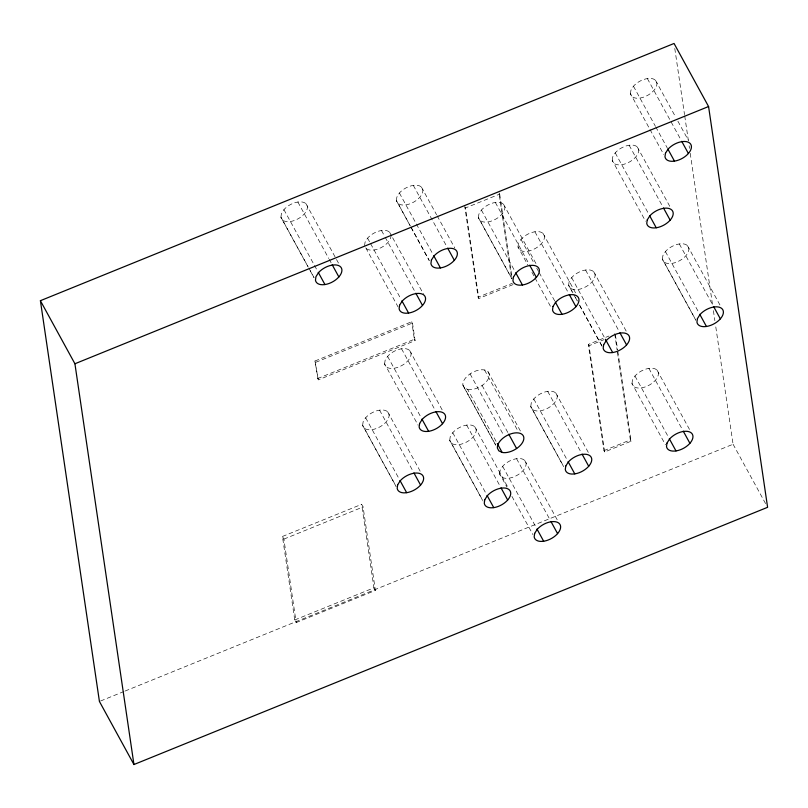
<?xml version="1.0" encoding="UTF-8"?>
<svg xmlns="http://www.w3.org/2000/svg" width="808" height="808" viewBox="0 0 808 808"><rect width="100%" height="100%" fill="white"/><g stroke="black" fill="none" stroke-linecap="round" stroke-linejoin="round"><path stroke-width="0.61" stroke-dasharray="4.04 3.03" d="M280.931 217.12L281.406 213.666L283.931 209.646A14.453 8.08 -28.7 0 1 304.949 202.949A14.453 8.08 -28.7 0 1 298.738 218.443A14.453 8.08 -28.7 0 1 280.931 217.12L308.191 266.903M364.59 245.622L365.065 242.168L367.579 238.148A14.453 8.08 -28.7 0 1 380.901 230.623A14.453 8.08 -28.7 0 1 390.729 233.906M362.651 425.25L363.125 421.796L365.65 417.776A14.453 8.08 -28.7 0 1 386.679 411.07A14.453 8.08 -28.7 0 1 380.457 426.563A14.453 8.08 -28.7 0 1 362.661 425.25L395.971 486.093M396.405 200.485L396.88 197.041L399.404 193.011A14.453 8.08 -28.7 0 1 420.423 186.315A14.453 8.08 -28.7 0 1 414.211 201.808A14.453 8.08 -28.7 0 1 396.405 200.485L410.333 225.937M384.618 363.873L385.093 360.429L387.608 356.399A14.453 8.08 -28.7 0 1 408.636 349.702A14.453 8.08 -28.7 0 1 402.424 365.196A14.453 8.08 -28.7 0 1 384.618 363.873L418.1 425.21M478.417 217.554L478.892 214.1L481.416 210.08A14.453 8.08 -28.7 0 1 502.435 203.374A14.453 8.08 -28.7 0 1 496.223 218.867A14.453 8.08 -28.7 0 1 478.417 217.554L511.737 278.396M449.743 440.198L450.218 436.744L452.743 432.724A14.453 8.08 -28.7 0 1 473.771 426.028A14.453 8.08 -28.7 0 1 467.549 441.511A14.453 8.08 -28.7 0 1 449.743 440.198L483.063 501.041M518.009 246.864L518.484 243.42L521.009 239.39A14.453 8.08 -28.7 0 1 542.027 232.694A14.453 8.08 -28.7 0 1 535.815 248.187A14.453 8.08 -28.7 0 1 518.009 246.864L527.866 265.054M499.657 473.801L500.132 470.347L502.647 466.327A14.453 8.08 -28.7 0 1 523.675 459.621A14.453 8.08 -28.7 0 1 517.453 475.114A14.453 8.08 -28.7 0 1 499.657 473.801L506.919 487.072M530.775 406.444L531.25 402.99L533.775 398.97A14.453 8.08 -28.7 0 1 554.793 392.264A14.453 8.08 -28.7 0 1 548.582 407.757A14.453 8.08 -28.7 0 1 530.775 406.444L563.479 466.186M568.66 285.113L569.125 281.669L571.65 277.639A14.453 8.08 -28.7 0 1 592.678 270.943A14.453 8.08 -28.7 0 1 586.457 286.436A14.453 8.08 -28.7 0 1 568.66 285.113L572.892 292.86M612.232 160.338L612.706 156.893L615.231 152.863A14.453 8.08 -28.7 0 1 636.25 146.167A14.453 8.08 -28.7 0 1 630.038 161.661A14.453 8.08 -28.7 0 1 612.232 160.338L645.541 221.19M630.462 93.688L630.937 90.233L633.462 86.214A14.453 8.08 -28.7 0 1 654.48 79.507A14.453 8.08 -28.7 0 1 648.269 95.001A14.453 8.08 -28.7 0 1 630.462 93.688L649.41 128.462M631.987 383.487L632.462 380.033L634.977 376.013A14.453 8.08 -28.7 0 1 656.005 369.317A14.453 8.08 -28.7 0 1 649.794 384.81A14.453 8.08 -28.7 0 1 631.987 383.487L665.469 444.814M662.419 259.045L662.893 255.591L665.418 251.571A14.453 8.08 -28.7 0 1 686.436 244.864A14.453 8.08 -28.7 0 1 680.225 260.358A14.453 8.08 -28.7 0 1 662.419 259.045L695.728 319.887M513.029 284.608L478.831 298.495L465.499 207.959L499.697 194.082L498.98 192.769L511.585 278.336M314.958 361.014L411.777 321.715L412.494 323.028L415.09 340.602L318.261 379.901L314.958 361.014L318.261 379.901M315.675 362.327L412.494 323.028M478.831 298.495L478.114 297.182L512.312 283.295M317.544 378.588L414.363 339.289L411.777 321.715M617.787 351.066L631.068 441.229L604.667 451.945L603.95 450.632L588.305 344.41L608.959 336.027M604.667 451.945L589.022 345.733L603.94 339.673M282.436 536.472L361.641 504.323L363.085 506.949L375.377 590.446L296.172 622.594L294.738 619.968L282.436 536.472L283.881 539.108L296.172 622.594M283.881 539.108L363.085 506.949M603.95 450.632L630.351 439.916L617.251 350.985M294.738 619.968L373.942 587.82L361.641 504.323M100.596 700.99L123.978 691.496M125.149 691.022L733.078 444.238L715.605 325.634M467.61 389.385A14.453 8.08 -28.7 0 0 488.123 379.225A14.453 8.08 -28.7 0 0 478.306 370.236A14.453 8.08 -28.7 0 0 462.883 385.052L464.257 387.749L467.61 389.385L496.688 442.491M655.49 80.275L675.478 116.776M677.892 121.2L688.194 140.006M647.38 78.588L681.295 140.542M633.462 86.214L655.268 126.038M655.692 126.826L667.206 147.844M650.016 129.573L663.772 154.53M637.249 146.925L669.963 206.666M687.446 245.622L720.756 306.474M629.149 145.248L663.065 207.202M679.336 243.945L713.252 305.899M615.231 152.863L648.976 214.504M665.418 251.571L699.334 313.524M663.802 261.741L695.9 320.372M733.078 444.238L766.994 506.192M657.005 370.074L689.709 429.816M648.905 368.387L682.821 430.341M593.678 271.7L626.382 331.442M585.568 270.024L619.312 331.654M634.977 376.013L668.903 437.966M571.65 277.639L604.97 338.491M543.026 233.451L576.346 294.304M575.316 297.283L577.134 300.606M579.558 305.03L601.97 345.965M570.034 287.81L573.064 293.344M573.67 294.455L577.306 301.091M579.73 305.515L602.132 346.45M534.926 231.775L568.67 293.405M588.305 344.41L589.022 345.733M503.445 204.131L536.754 264.984M521.009 239.39L534.33 263.731M536.754 268.155L538.572 271.478M539.178 272.579L554.924 301.344M630.351 439.916L631.068 441.229M495.334 202.454L529.078 264.085M531.937 272.316L534.361 276.74M534.967 277.841L551.49 308.201M481.416 210.08L515.332 272.033M479.8 220.251L511.898 278.881M465.499 207.959L464.782 206.646L478.114 297.182M555.803 393.031L589.113 453.874M547.693 391.345L581.437 452.985M421.423 187.072L436.572 214.736M437.179 215.837L454.742 247.925M533.775 398.97L567.691 460.924M413.322 185.396L447.238 247.349M532.159 409.141L563.651 466.671M399.404 193.011L433.32 254.974M410.939 227.038L429.109 260.226M397.788 203.182L410.504 226.422M411.11 227.523L429.28 260.711M487.901 371.63L521.817 433.593M484.548 369.993L517.857 430.846M524.675 460.388L557.985 521.231M482.083 385.477L508.131 433.048M470.074 373.902L504 435.855M516.564 458.702L550.49 520.655M389.608 232.209L392.031 236.633M392.637 237.734L423.523 294.163M381.497 230.522L384.527 236.057M385.133 237.168L415.241 292.163M462.883 385.052L496.193 445.895M464.257 387.749L495.759 445.279M502.647 466.327L536.573 528.28M474.771 426.786L507.474 486.527M511.939 496.405L532.967 534.644M367.579 238.148L370.003 242.572M370.609 243.683L400.899 298.99M466.66 425.099L500.586 487.052M365.792 247.834L398.071 306.949M414.363 339.289L415.09 340.602M409.636 350.46L443.552 412.413M452.743 432.724L486.487 494.355M401.536 348.783L435.28 410.413M451.127 442.895L482.618 500.425M305.959 203.707L339.875 265.66M387.608 356.399L421.362 418.039M297.849 202.02L328.745 258.449M329.179 259.237L331.775 263.984M283.931 209.646L317.241 270.498M308.797 268.014L314.251 277.972M387.678 411.838L421.594 473.791M282.315 219.816L307.757 266.286M310.181 270.71L313.807 277.346M379.568 410.151L413.494 472.104M365.65 417.776L398.96 478.619M364.034 427.947L396.132 486.578M373.942 587.82L375.377 590.446M674.781 48.47L684.528 114.635M684.719 115.887L688.396 140.855M689.123 145.854L689.497 148.349M690.234 153.338L712.666 305.656M713.403 310.656L714.868 320.635M615.423 335.007L617.605 349.834M614.706 333.694L617.07 349.753M499.697 194.082L512.12 278.417M390.991 234.906A14.453 8.08 -28.7 0 1 381.467 247.46A14.453 8.08 -28.7 0 1 365.963 248.319"/><path stroke-width="1.21" d="M40.4 300.697L674.054 43.47L708.576 106.535L767.6 507.303L133.946 764.53L99.424 701.465L40.4 300.697L74.922 363.762L133.946 764.53M74.922 363.762L708.576 106.535M502.142 452.44L498.778 450.803L497.405 448.107A14.453 8.08 -28.7 0 1 512.838 433.3A14.453 8.08 -28.7 0 1 522.655 442.279A14.453 8.08 -28.7 0 1 502.142 452.44L497.294 443.592M681.73 141.329L688.396 153.5M667.812 148.955L674.468 161.125M663.499 207.989L670.165 220.16M713.686 306.686L720.352 318.857M649.582 215.605L656.237 227.775M699.768 314.312L706.434 326.483M683.255 431.129L689.911 443.299M619.918 332.765L626.584 344.935M669.327 438.754L675.993 450.925M605.394 339.279L612.666 352.551M569.276 294.516L575.932 306.686M555.359 302.131L562.014 314.302M529.684 265.196L536.35 277.366M515.767 272.821L522.433 284.982M582.043 454.086L588.709 466.256M568.125 461.711L574.781 473.882M447.672 248.137L454.338 260.307M433.755 255.752L440.411 267.923M508.737 434.159L516.605 448.541M550.915 521.443L557.581 533.613M415.847 293.264L422.513 305.434M536.997 529.068L543.663 541.239M401.93 300.889L408.596 313.06M501.011 487.84L507.676 500.011M487.093 495.466L493.759 507.636M435.886 411.524L442.542 423.695M421.958 419.14L428.624 431.31M332.199 264.761L338.865 276.932A14.453 8.08 -28.7 0 1 324.745 284.588A14.453 8.08 -28.7 0 1 315.463 280.184L315.938 276.73L318.453 272.71A14.453 8.08 -28.7 0 1 337.128 265.125A14.453 8.08 -28.7 0 1 338.865 276.932M318.281 272.387L324.947 284.557M413.918 472.892L420.584 485.063M400 480.518L406.666 492.688M399.586 305.232L399.112 308.676A14.453 8.08 -28.7 0 0 416.918 309.999A14.453 8.08 -28.7 0 0 423.129 294.506A14.453 8.08 -28.7 0 0 402.111 301.212L399.586 305.232M397.657 484.861L397.183 488.305A14.453 8.08 -28.7 0 0 414.989 489.628A14.453 8.08 -28.7 0 0 421.2 474.134A14.453 8.08 -28.7 0 0 400.172 480.841L397.657 484.861M431.401 260.095L430.927 263.549A14.453 8.08 -28.7 0 0 448.733 264.873A14.453 8.08 -28.7 0 0 454.944 249.379A14.453 8.08 -28.7 0 0 433.926 256.075L431.401 260.095M419.615 423.483L419.14 426.937A14.453 8.08 -28.7 0 0 436.946 428.26A14.453 8.08 -28.7 0 0 443.158 412.767A14.453 8.08 -28.7 0 0 422.14 419.463L419.615 423.483M513.413 277.164L512.939 280.608A14.453 8.08 -28.7 0 0 530.745 281.931A14.453 8.08 -28.7 0 0 536.956 266.438A14.453 8.08 -28.7 0 0 515.938 273.134L513.413 277.164M484.75 499.809L484.275 503.253A14.453 8.08 -28.7 0 0 502.081 504.576A14.453 8.08 -28.7 0 0 508.293 489.082A14.453 8.08 -28.7 0 0 487.264 495.789L484.75 499.809M553.005 306.474L552.531 309.929A14.453 8.08 -28.7 0 0 570.337 311.242A14.453 8.08 -28.7 0 0 576.548 295.748A14.453 8.08 -28.7 0 0 555.53 302.455L553.005 306.474M534.654 533.411L534.179 536.855A14.453 8.08 -28.7 0 0 551.985 538.178A14.453 8.08 -28.7 0 0 558.197 522.685A14.453 8.08 -28.7 0 0 537.179 529.381L534.654 533.411M565.772 466.054L565.297 469.499A14.453 8.08 -28.7 0 0 583.103 470.822A14.453 8.08 -28.7 0 0 589.325 455.328A14.453 8.08 -28.7 0 0 568.297 462.024L565.772 466.054M603.657 344.723L603.182 348.177A14.453 8.08 -28.7 0 0 620.988 349.49A14.453 8.08 -28.7 0 0 627.2 334.007A14.453 8.08 -28.7 0 0 606.182 340.703L603.657 344.723M647.228 219.948L646.754 223.402A14.453 8.08 -28.7 0 0 664.56 224.715A14.453 8.08 -28.7 0 0 670.771 209.222A14.453 8.08 -28.7 0 0 649.753 215.928L647.228 219.948M665.459 153.298L664.984 156.742A14.453 8.08 -28.7 0 0 682.79 158.065A14.453 8.08 -28.7 0 0 689.002 142.572A14.453 8.08 -28.7 0 0 667.984 149.268L665.459 153.298M666.984 443.097L666.509 446.551A14.453 8.08 -28.7 0 0 684.315 447.864A14.453 8.08 -28.7 0 0 690.527 432.371A14.453 8.08 -28.7 0 0 669.509 439.077L666.984 443.097M697.415 318.655L696.94 322.099A14.453 8.08 -28.7 0 0 714.747 323.422A14.453 8.08 -28.7 0 0 720.968 307.929A14.453 8.08 -28.7 0 0 699.94 314.625L697.415 318.655"/></g></svg>
